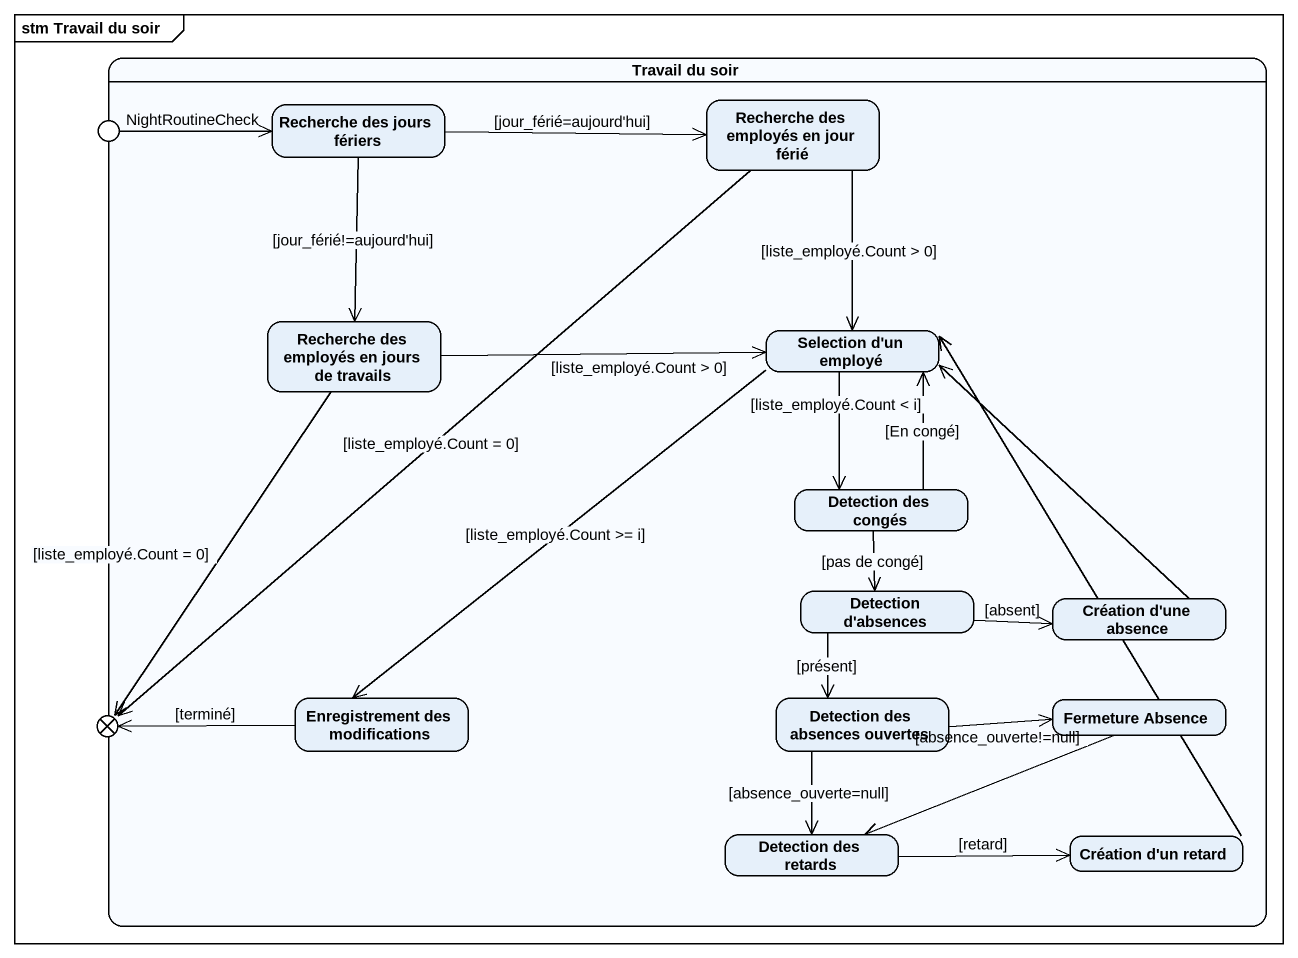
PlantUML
@startuml
mainframe stm Travail du soir
hide empty description
state "Travail du soir" as Travail_du_soir {
  state entry1 <<entryPoint>>
  state "Recherche des jours fériers" as Recherche_des_jours_fériers
  state "Recherche des employés en jour férié" as Recherche_des_employés_en
  state "Recherche des employés en jours de travails" as Recherche_des_employés_en_2
  state "Selection d'un employé" as Selection_d_un_employé
  state "Detection des congés" as Detection_des_congés
  state "Detection d'absences" as Detection_d_absences
  state "Création d'une absence" as Création_d_une_absence
  state "Enregistrement des modifications" as Enregistrement_des
  state "Detection des absences ouvertes" as Detection_des_absences
  state "Fermeture Absence" as Fermeture_Absence
  state exit1 <<exitPoint>>
  state "Detection des retards" as Detection_des_retards
  state "Création d'un retard" as Création_d_un_retard
}
entry1 -right-> Recherche_des_jours_fériers : NightRoutineCheck
Recherche_des_jours_fériers -right-> Recherche_des_employés_en : [jour_férié=aujourd'hui]
Recherche_des_jours_fériers --> Recherche_des_employés_en_2 : [jour_férié!=aujourd'hui]
Recherche_des_employés_en --> Selection_d_un_employé : [liste_employé.Count > 0]
Recherche_des_employés_en --> exit1 : [liste_employé.Count = 0]
Recherche_des_employés_en_2 -right-> Selection_d_un_employé : [liste_employé.Count > 0]
Recherche_des_employés_en_2 --> exit1 : [liste_employé.Count = 0]
Selection_d_un_employé --> Detection_des_congés : [liste_employé.Count < i]
Selection_d_un_employé --> Enregistrement_des : [liste_employé.Count >= i]
Detection_des_congés -up-> Selection_d_un_employé : [En congé]
Detection_des_congés --> Detection_d_absences : [pas de congé]
Detection_d_absences -right-> Création_d_une_absence : [absent]
Detection_d_absences --> Detection_des_absences : [présent]
Création_d_une_absence -up-> Selection_d_un_employé
Enregistrement_des -left-> exit1 : [terminé]
Detection_des_absences -right-> Fermeture_Absence : [absence_ouverte!=null]
Detection_des_absences --> Detection_des_retards : [absence_ouverte=null]
Fermeture_Absence -left-> Detection_des_retards
Detection_des_retards -right-> Création_d_un_retard : [retard]
Création_d_un_retard -up-> Selection_d_un_employé
@enduml
